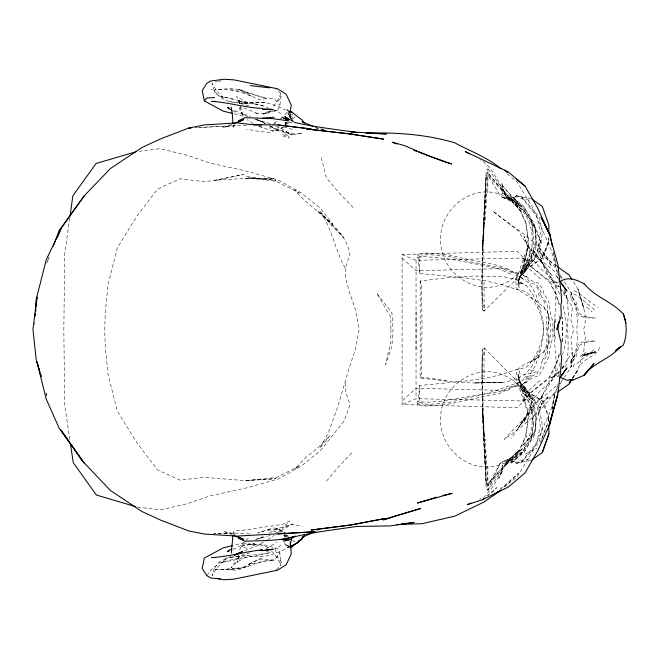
<?xml version="1.0" encoding="UTF-8"?>
<svg xmlns="http://www.w3.org/2000/svg" width="659" height="659" viewBox="0 0 659 659"><rect width="100%" height="100%" fill="white"/><g stroke="black" fill="none" stroke-linecap="round" stroke-linejoin="round"><path stroke-width="0.49" stroke-dasharray="3.29 2.47" d="M419.561 273.469L419.577 256.615L417.188 254.555L425.846 252.949L447.601 254.629L468.36 259.473L490.733 263.773L500.749 266.079L511.03 271.286L520.865 273.913L526.763 276.706L531.846 280.882L538.518 283.181L542.769 289.062L544.161 294.96L546.402 297.143L549.4 303.667L549.647 309.911L553.058 322.663L552.407 329.5L553.058 336.337L549.647 349.089L549.4 355.333L546.402 361.857L544.161 364.04L542.769 369.938L538.518 375.819L531.846 378.118L526.763 382.294L520.865 385.087L511.03 387.714L500.749 392.921L447.601 404.371L425.846 406.051L417.188 404.445L418.407 399.296L419.561 385.531L464.15 381.215L485.255 378.217L499.637 375.029L517.134 369.353L525.898 367.565C536.368 357.59 542.176 343.611 543.79 329.5C542.176 315.373 536.484 301.344 525.898 291.435L517.134 289.647L499.637 283.971L485.255 280.783L464.15 277.785L419.561 273.469L418.407 259.704L417.188 254.555M482.256 280.973L484.217 221.778L482.355 250.815L486.227 174.553C483.302 217.132 481.572 259.77 482.223 302.456C480.535 260.412 485.428 218.541 486.235 176.563M484.019 281.871L484.11 311.139L482.306 309.639L482.207 302.728M345.3 268.452L345.267 277.159L349.657 292.695L355.481 309.73L359.13 329.5L355.481 349.27L349.657 366.305L338.174 405.549L328.586 432.345L319.788 448.169L330.077 435.55L317.506 448.235L306.435 456.819L294.795 469.051L299.384 465.905L276.681 477.437L245.016 480.815L275.981 478.681L243.196 480.485L203.746 477.314L180.121 480.222L157.575 469.941L137.105 443.112L117.294 411.15L107.985 374.09L105.3 346.947L104.69 329.5L105.3 312.053L107.985 284.91L117.294 247.85L137.105 215.888L157.575 189.059L180.121 178.778L203.746 181.686L214.834 180.5L243.632 174.462L214.373 180.302L243.196 178.515L274.185 178.449L245.016 178.185L275.981 180.319L246.318 176.612L276.681 181.563L299.384 193.095L294.795 189.949C312.514 212.05 343.874 224.019 349.995 254.102L345.3 268.452C335.077 249.942 332.087 228.343 319.788 210.831L330.077 223.45L343.949 237.734L317.506 210.765L332.828 224.274L320.266 208.137L301.245 192.922L278.469 180.121L247.562 171.365L210.188 163.111L187.873 155.483L160.088 148.712L139.288 151.331M416.051 349.278L416.051 309.722M486.235 482.437C485.428 440.459 480.535 398.588 482.223 356.544L482.355 408.185L486.235 488.838L488.031 490.271L487.775 465.971M519.481 450.311L509.811 458.763L488.055 483.739L518.205 450.929L509.811 458.763L488.031 490.271L485.255 439.075M239.489 107.137L239.472 109.04L244.786 117.796M239.522 103.315L239.547 100.456L239.695 103.521L236.523 96.486L247.644 103.018C260.832 100.753 274.004 103.545 285.528 110.144M481.993 375.638L482.306 349.361L484.11 347.861L515.882 379.922L518.979 379.946L521.318 384.238L533.815 415.714L532.258 433.993L522.447 452.165L510.519 463.944L517.241 453.631L526.525 435.714L526.393 436.291L528.23 412.353L518.139 376.52L519.218 371.05L518.979 379.946L520.058 383.151L530.306 396.891L534.095 405.936L536.871 414.972L534.284 435.401L523.889 452.511L512.924 461.753L502.356 465.584L502.99 470.056L498.822 478.434L502.801 468.178L502.99 470.056L492.627 487.116L484.365 497.026L479.867 499.044M531.072 198.483L519.918 196.646L510.437 197.576L513.122 202.577L526.393 213.014L535.322 228.096L535.38 242.891L530.248 258.699L520.561 270.701L520.486 272.645L521.895 272.381L541.871 258.303L548.692 241.713L548.741 237.808M482.207 356.272L482.306 349.361M420.178 280.981L420.178 378.019L445.904 381.067L474.068 382.994L503.072 382.344L515.157 379.798L526.055 373.661L532.315 365.588L540.957 347.359L543.65 334.533L543.65 324.467L540.957 311.641L532.315 293.412L526.055 285.339L515.157 279.202L503.072 276.656L474.068 276.006L445.904 277.933L420.178 280.981L421.603 286.195L422.007 323.857L421.603 372.805L420.178 378.019M487.775 193.029L488.031 168.729L486.235 170.162L482.355 250.815L485.905 193.96M483.986 354.913L484.11 347.861L484.019 377.129M548.692 241.713L548.766 237.627M284.927 542.209L284.886 544.26L288.148 547.637L290.924 547.613M285.034 537.085L285.075 535.034M548.931 335.571C548.79 344.542 546.797 354.394 541.27 361.618M485.255 219.925L488.031 168.729L510.165 199.438L520.396 210.748L488.047 173.218L510.165 199.438L521.59 211.308M562.094 341.889L562.613 329.5L562.094 317.111M232.973 534.663L233.179 531.722L234.761 534.474L233.418 532.81L235.329 534.54M255.42 113.463L265.231 113.892L277.826 110.284L279.951 105.588L280.849 93.504L276.269 89.278M548.428 329.5L548.642 315.752L547.036 310.216M562.02 341.856L562.605 334.978L562.02 317.144M34.614 324.434L34.787 322.408M69.739 218.088L64.771 253.468L63.816 329.5L64.771 405.532L69.829 439.561M502.356 193.417L512.924 197.247L523.889 206.489L534.284 223.599L536.871 244.028L534.095 253.064L530.306 262.109L520.058 275.849L517.925 284.704L519.061 278.666L528.007 264.111L520.058 275.849L518.979 279.054L519.218 287.95L518.139 282.48L533.815 243.286L532.258 225.007L522.447 206.835L513.394 200.237L506.862 197.972L502.99 188.944L506.12 195.822L502.356 193.417L502.99 188.944L501.878 182.732L502.801 190.822L502.99 188.944C496.169 178.729 491.268 165.615 479.999 159.593M552.374 408.531L554.623 393.258L551.756 412.007M531.311 438.284L533.395 424.907L530.882 404.906M238.698 554.829L237.454 562.629L239.695 555.479L231.087 567.86L236.523 562.514L247.644 555.982C262.323 558.585 277.233 554.623 289.499 546.402M557.901 387.368C544.639 408.901 524.762 425.277 504.119 439.372L532.76 409.486L518.32 427.905L532.315 405.977L542.25 396.01L539.375 400.013L548.412 386.116L555.339 373.299C558.181 355.176 551.27 336.914 555.619 319.055L553.889 329.5L555.842 304.351L555.339 285.701L548.412 272.884L532.76 249.514L552.184 276.047L539.375 258.987L542.25 262.99L532.315 253.023L518.32 231.095L492.866 211.094C513.345 228.08 540.265 240.84 551.484 266.417L542.398 251.343L552.942 264.218L557.901 271.632M559.021 319.096L560.002 314.368M599.352 347.532L598.463 351.453L583.948 361.256L578.536 366.437M570.587 297.398L571.164 291.888L571.262 296.072L576.057 302.176L578.899 313.099L584.039 316.312L595.357 317.951C589.599 318.124 583.199 318.165 578.305 314.804L575.266 304.186L575.925 304.985L572.267 300.949L570.587 297.398L572.556 296.797M565.579 367.244C570.579 350.226 566.287 332.433 568.33 315.101C567.967 306.509 567.506 298.025 564.92 289.803M521.318 274.762L518.979 279.054L518.139 282.48L528.32 246.837L523.122 268.032L528.23 246.647L526.393 222.709L526.525 223.286L517.241 205.369L510.519 195.056L502.866 186.242L519.844 205.353L513.394 200.237L502.166 197.14L500.313 195.912L488.055 175.261L511.318 201.325L502.166 197.14L515.429 199.743L525.594 209.076M516.038 195.847L520.824 196.522L536.838 216.358L540.322 232.808L536.961 253.657L523.617 273.609L524.976 268.584L523.732 273.534L538.741 252.932L542.596 232.718L539.111 216.959L521.121 196.184L516.499 195.542L514.234 197.997L515.074 199.949L531.311 220.716L533.395 234.093M562.555 354.715C567.621 338.504 567.621 320.496 562.555 304.285M557.794 384.436L550.702 410.368L532.81 451.061L516.994 477.149L500.749 489.332M285.792 124.37L286.237 122.763L283.675 124.32M285.907 124.065L286.467 122.146M559.343 354.509L556.525 364.188L549.754 377.854L529.482 393.728L526.483 398.415L517.191 407.674L402.089 404.502L402.089 254.498L517.191 251.326L526.483 260.585L529.482 265.272L549.754 281.146L556.525 294.812L559.343 304.491M214.249 568.445L212.017 575.653L216.597 568.074L226.902 558.033L240.947 555.842L257.026 554.697L270.462 552.588L221.548 562.629L226.902 558.033L219.101 562.176L214.249 568.445L215.402 569.17L237.825 570.216L245.618 566.872L251.227 562.893L261.186 558.231M540.026 242.479L534.828 259.185L521.895 272.381L543.65 257.463L548.56 241.688L541.871 258.303M540.52 349.822L535.619 365.267L529.531 375.638L507.422 390.523L416.051 388.266L402.089 400.993M559.178 354.435L555.957 363.957L549.087 377.5L529.325 393.621L526.483 398.415L522.076 400.927L416.051 398.703L402.089 404.502M288.148 547.637L289.144 544.787M531.072 460.517L519.918 462.354L510.437 461.424L513.122 456.423L526.393 445.986L535.322 430.904L535.38 416.109L530.248 400.301L520.561 388.299L520.486 386.355L521.895 386.619L534.828 399.815M285.1 124.996L286.13 122.121M49.013 257.339L46.847 262.99L49.194 257.315M540.141 442.799L547.851 423.243L540.981 440.393M531.747 401.693L523.889 422.847C529.029 405.474 545.059 396.224 557.638 384.732M523.617 273.609L531.764 254.11M543.733 352.812C549.581 341.584 545.495 328.619 546.888 316.575M280.849 93.504L278.881 98.109L274.795 104.583L271.384 108.084M516.038 463.153L520.824 462.478L536.838 442.642L540.322 426.192L536.961 405.343L523.617 385.391L524.828 390.655L523.732 385.466L538.741 406.068L542.596 426.282L539.111 442.041L521.121 462.816L516.499 463.458L514.234 460.995L515.074 459.051M483.986 304.087L484.11 311.139L514.819 280.693L517.768 274.795M560.208 363.29L552.876 379.708L540.446 390.614L534.103 398.011L522.076 400.927L528.09 391.182L540.578 380.037M488.031 490.271L500.313 463.088L511.318 457.675M270.775 125.984L269.671 128.34L272.661 125.77M239.472 549.96L243.484 542.695M500.313 463.088L488.047 485.782L511.582 458.162L502.166 461.86L515.429 459.257L525.594 449.924M572.737 378.2L578.017 369.748L572.523 378.101M518.32 427.905L524.449 418.671L511.104 438.746M572.564 378.085L578.132 369.724L583.89 350.431L585.398 336.741L583.561 329.5C588.503 316.023 581.477 302.135 578.017 289.252L583.8 308.371L578.132 289.276L572.251 279.96M559.409 371.627L558.272 373.315L559.483 371.874M561.674 368.233L572.432 352.145L572.729 356.033L570.883 338.874L573.824 329.5L570.883 320.126L572.432 306.855L561.674 290.767M560.101 384.073L562.3 380.778M510.437 461.424L512.232 458.87L518.04 455.007L526.632 447.494L535.751 430.961L536.039 415.705L530.882 398.967L520.486 386.355M563.709 378.233L561.452 381.446L558.404 384.073M564.277 377.434L570.183 368.48C574.78 356.017 579.121 342.935 576.6 329.5C579.121 316.065 574.78 302.983 570.183 290.52L563.148 279.96M516.499 195.542L514.234 197.997M206.811 575.686L211.168 569.911L219.118 563.05L247.578 555.595M285.693 124.213L287.489 121.89M277.826 101.511L281.755 96.502M520.486 272.645L530.882 260.033L536.039 243.295L535.751 228.039L526.632 211.506L518.04 203.993L512.232 200.13L510.437 197.576M561.896 368.999L564.92 365.391L562.143 368.2M326.485 481.086L338.364 466.959L353.224 451.489M246.878 548.362L241.449 546.27L248.286 544.112L265.231 545.108L277.826 548.716L279.951 553.412L274.325 560.035L262.661 561.295L243.155 567.893L230.172 569.442L215.402 569.17M284.886 114.74L287.497 112.038M521.953 270.437L534.21 257.842M559.367 371.001L553.815 376.618L557.374 373.34L551.534 377.599C545.182 388.967 538.403 400.829 538.749 414.297L541.657 403.193L539.696 407.863L548.832 395.993L543.008 401.471L556.674 392.797M504.712 486.812L518.468 473.36L500.305 488.994M506.878 464.224L518.435 453.235L525.38 436.587L529.053 416.183L515.709 377.591L516.788 370.169L522.472 365.671L539.482 356.758L530.248 362.293L543.247 352.211L549.491 342.408L550.973 329.5L549.491 316.592C543.576 302.16 528.205 297.407 516.788 288.831L515.709 281.409L529.053 242.817L525.38 222.412L518.435 205.765L506.878 194.776M276.269 569.722L280.849 565.496L279.951 553.412M235.329 124.46L233.418 126.19L234.761 124.526L233.179 127.278L232.973 124.337M591.625 351.857L594.591 349.196M419.561 385.531L419.577 402.385L417.188 404.445M273.411 125.119L277.892 121.264M280.882 118.686L282.382 117.401M487.042 495.889L496.771 487.611L492.487 492.133L487.899 495.634M245.585 540.569L249.58 537.398M286.706 124.156L290.43 121.264M292.588 118.752L295.899 116.322M522.447 452.165L513.394 458.763L506.862 461.028L505.058 465.369L506.12 463.178L502.356 465.584M280.734 545.257L276.714 548.099L273.024 549.4M273.534 123.505L276.731 121.256M280.726 118.447L283.123 116.758M588.66 354.517L582.21 358.9L577.408 363.216L573.495 365.078L574.03 368.43M580.035 356.486L582.531 354.797M583.355 354.237L586.675 351.997M251.227 562.893L243.155 567.893L221.581 569.376M214.249 90.555L212.017 83.347L216.597 90.926L224.118 98.726L221.548 96.371L234.464 99.361L247.578 103.405L237.38 101L251.095 102.746L264.844 106.387C248.443 100.259 224.744 108.216 214.249 90.555L215.402 89.83C227.709 88.668 241.548 86.387 251.227 96.107L237.825 88.784L243.155 91.107L266.508 98.323L260.091 99.946C246.079 93.578 231.021 87.804 215.402 89.83M283.765 126.981L279.021 129.98L272.562 131.059L257.735 125.91L264.218 128.003M263.369 542.151L258.295 545.281L243.797 551.056M267.603 539.54L274.375 535.372M279.4 126.907L272.562 131.059L276.335 130.704L282.909 126.932M266.088 548.659L276.986 542.217M263.32 536.36L258.929 538.774L262.216 537.307L254.736 539.622M269.457 532.966L277.348 528.609L292.448 524.02L302.036 526.623M267.982 111.585L262.982 114.205L270.701 111.28L277.826 110.284M525.347 454.092L536.928 448.062M525.511 379.617L531.541 376.544M249.876 552.794L237.051 556.435L228.862 557.465L230.683 556.674M268.246 536.055L270.042 535.314M275.437 533.098L279.927 531.253L292.448 524.02L282.176 528.37L289.532 520.981L282.851 524.3L246.664 529.844L235.164 530.857M231.663 124.287L223.261 127.607L231.317 125.811L199.018 127.484M228.862 557.465L230.658 556.764M232.94 549.408L248.122 542.135M524.243 377.5L530.75 375.045M266.574 551.674L268.411 551.023M519.794 381.709C503.237 388.415 486.639 394.609 468.615 396.413C451.852 399.412 434.751 403.456 417.641 401.669M270.701 111.28L263.205 113.801L265.231 113.892M316.691 531.096L318.223 530.586M264.218 530.997L257.735 533.09L272.562 527.941L276.335 528.296L285.347 533.016L279.021 529.02L266.269 529.828L280.33 532.175M255.453 539.589L267.348 536.418M419.577 256.615L427.699 254.465L449.158 256.508L468.738 261.491L500.362 267.554L510.346 272.151L520.915 273.963L526.763 276.706M244.514 542.621L233.253 545.479M536.607 371.775L523.839 374.806M215.32 82.021L217.141 81.634M218.055 81.436L221.696 80.645M520.569 460.616L531.286 458.417M241.449 546.27L254.514 543.609L248.286 544.112L255.42 545.537M230.172 569.442L248.517 566.155M417.641 257.331L425.73 256.672L447.049 258.592L489.991 266.697L499.983 269.218L510.56 274.185M246.548 125.226L199.018 127.549M194.982 127.731L198.013 127.599M265.066 102.326L240.947 103.158L247.644 103.018M402.089 254.498L416.051 260.297L522.076 258.073L534.103 260.989L540.446 268.386L552.876 279.292L560.208 295.71M530.61 370.358L535.38 370.259M515.882 279.078L518.979 279.054M558.404 282.629L557.11 282.629L551.377 279.342L558.428 284.466M249.604 533.963L234.349 533.032L213.837 533.774L231.317 533.189L223.261 531.393L231.663 534.713M248.286 544.112L263.205 545.199L267.982 547.415L270.701 550.216M270.182 132.583L257.9 131.215L246.664 129.156M228.862 101.535L237.051 102.565L249.876 106.206M137.558 507.051L160.326 509.984L187.873 503.517L210.188 495.889L247.562 487.635L278.469 478.879L301.245 466.078L320.266 450.863L343.949 421.266L349.995 404.898L345.3 390.548L345.267 381.841M420.714 376.981L448.029 380.828M230.172 89.558L248.517 92.845L262.661 97.705L274.325 98.965L279.951 105.588M289.243 114.032L287.555 113.694L289.12 114.757M290.084 114.205L295.191 115.622M520.569 198.384L531.286 200.583M234.242 113.752L244.843 116.544M282.851 134.7L287.678 135.845L289.532 138.019L281.912 135.614M232.94 99.385L219.118 95.95L211.168 89.089M315.488 127.722L325.332 130.177M323.627 129.642L315.925 127.657L317.457 128.159M269.753 125.951L276.063 129.296L292.827 133.62L302.481 132.994L292.448 134.98L277.348 130.391L269.333 125.787M251.095 102.746L257.026 104.303M419.577 402.385L427.699 404.535L449.158 402.492L468.738 397.509L500.362 391.446L510.346 386.849L520.915 385.037L526.36 381.792C510.882 390.869 530.371 380.68 529.976 376.52L536.467 374.296L540.981 367.285L541.838 361.816L544.005 360.251L547.415 353.957L548.412 336.765L547.489 329.5L548.412 322.235L547.415 305.043L544.005 298.749L541.838 297.184L540.981 291.715L536.467 284.704L529.976 282.48L526.277 277.307L520.865 273.913M255.857 119.444L270.042 123.686M518.509 282.736L523.839 284.194M283.732 126.882L293.313 129.642M288.93 121.816L292.909 123.06M254.736 119.378L262.216 121.693L265.676 123.595M266.574 107.326L268.411 107.977M273.024 109.6L276.714 110.901L280.734 113.743M519.794 277.291L525.511 279.383M232.833 110.984L238.583 113.159M248.122 116.865L232.94 109.592M502.166 197.14L511.582 200.838M243.797 107.944L258.295 113.719M243.871 114.139L250.461 116.8M257.051 119.46L265.775 123.744M275.437 125.902L279.927 127.747L292.448 134.98L282.176 130.63L287.678 135.845M574.03 290.57C582.729 295.141 589.879 302.407 598.463 307.547M519.967 282.505L526.055 285.339M573.495 293.922L577.408 295.784L594.591 309.804M258.929 120.226L265.248 123.562M253.204 123.513L247.183 119.699M289.309 546.731L284.886 544.26L289.202 546.657M270.009 125.968L276.063 129.296M282.909 532.068L276.335 528.296L280.907 531.961M514.234 460.995L515.009 461.448M534.21 401.158L521.953 388.563L543.65 401.537L548.692 417.287L548.741 421.192M521.953 388.563L541.871 400.697L548.692 417.287M556.674 266.203L541.805 255.19L539.696 251.137L543.667 259.185L538.749 244.703C538.403 258.171 545.182 270.033 551.534 281.401L559.425 287.826M292.588 540.248L295.067 542.069M285.808 534.943L288.148 536.739M286.706 534.844L288.197 536.006M283.955 534.408L286.237 536.237L285.792 534.63M279.021 529.02L282.818 532.143M507.125 173.729L516.994 181.851L532.81 207.939L550.702 248.632L557.794 274.564M559.161 275.586C546.229 263.526 529.268 254.185 523.889 236.153L531.747 257.307M559.928 276.245L562.58 279.161M586.675 307.003L592.004 311.756M540.578 278.963L528.09 267.818L522.076 258.073L526.483 260.585L529.325 265.379L549.087 281.5L555.957 295.043L559.178 304.565M402.089 258.007L416.051 270.734L507.422 268.477L529.531 283.362L535.619 293.733L540.52 309.178M283.98 534.96L286.146 536.97M291.385 116.511L292.794 117.887M271.384 550.916L274.795 554.417L278.881 560.891L280.849 565.496M353.224 207.511L338.364 192.041L326.485 177.914L320.826 156.076M560.117 288.551L564.92 293.609L561.896 290.001M559.483 287.126L558.272 285.685L559.409 287.373M536.607 287.225L539.441 291.097L541.27 297.382M557.712 277.876L555.562 274.844L558.42 278.897M530.306 396.891L519.061 380.334L520.058 383.151L517.925 374.287L518.979 379.946L518.139 376.52L521.318 384.238M560.101 274.927L562.3 278.222M516.829 383.126L525.816 396.875M283.765 535.108L284.787 536.747M538.074 293.222L540.693 298.675M543.733 306.188L545.94 311.377M543.543 300.109L545.463 304.96M285.446 534.968L286.13 536.879M288.148 111.363L289.144 114.213M564.269 289.919L567.218 298.527M275.338 549.754L277.826 557.489L281.755 562.498L282.085 565.06M240.593 106.634L243.484 116.305L241.449 112.73L239.917 104.732M45.99 393.085L46.855 396.01M46.006 393.094L46.567 395.038M553.181 251.812L556.122 265.709L553.42 251.927M553.774 329.5L555.619 339.945M485.905 465.04L482.355 408.185L483.426 438.705L486.227 484.447L482.355 408.185L484.217 437.222L482.256 378.027M285.182 121.899L285.347 125.984M548.667 421.389L548.56 417.312L548.642 421.208M481.993 283.362L482.306 309.639M416.051 260.297L416.051 398.703M390.911 329.5L390.779 341.807L385.597 364.658L391.891 346.296L393.011 329.5L391.891 312.704L376.759 293.148L390.779 317.193L390.911 329.5M558.428 374.534L558.404 376.371L551.534 377.599L558.428 374.534M571.452 359.913L571.164 367.112C570.603 362.153 571.477 357.03 575.925 354.015L571.452 359.913L571.262 362.928L576.057 356.824L578.899 345.901L584.039 342.688L595.357 341.049C589.599 340.876 583.199 340.835 578.305 344.196L575.266 354.814L571.452 359.913M532.225 237.487C533.395 257.99 520.412 278.09 500.914 284.935C472.734 294.96 441.514 271.483 440.649 242.199C438.243 212.997 466.646 186.176 495.774 193.005C516.203 197.667 531.426 216.671 532.225 237.487M532.225 421.513C531.426 442.329 516.203 461.333 495.774 465.995C466.646 472.824 438.243 446.003 440.649 416.801C441.514 387.517 472.734 364.04 500.914 374.065C520.412 380.91 533.395 401.01 532.225 421.513M572.267 358.051L571.106 363.784L570.587 361.602L572.267 358.051M533.106 433.589L522.142 446.192L533.106 433.589M251.878 562.794L249.118 564.244L260.33 562.489L266.508 560.677L274.325 560.035L260.091 559.054L251.878 562.794M478.03 382.887L474.068 382.994L503.072 382.344L478.03 382.887M537.868 232.957L531.236 220.576L541.772 243.995L537.868 232.957"/><path stroke-width="0.99" d="M548.782 233.904L548.889 225.123L542.341 206.481L531.871 199.051M35.067 316.336L35.273 313.305M35.405 311.279L36.237 299.128L46.245 259.819L60.892 228.97L57.382 237.471M232.899 535.643L231.367 553M35.751 311.254L35.932 309.228M36.196 306.188L36.986 297.069L32.95 329.5L36.237 359.872L41.113 376.478M70.019 216.061L72.852 195.847L96.099 163.481L136.314 151.702M559.013 321.427L557.893 329.5L561.246 343.438L560.842 354.056L561.715 357.376L560.702 369.888L557.868 394.477L549.309 424.264L557.58 394.865L549.952 423.844L550.702 418.91M238.369 120.811L245.049 117.714L272.694 118.636L288.485 120.852L283.378 117.887L288.535 119.856L284.836 116.643L293.239 121.511L290.199 116.832L289.968 112.483L291.319 105.226L286.146 94.212L277.431 88.759L233.994 79.854L223.78 79.261L210.88 81.008L206.811 83.314L202.231 90.637L204.339 100.901L223.385 111.214L232.265 113.29M558.049 323.824L556.88 329.5L561.246 315.562L560.842 304.944L561.715 301.624L560.702 289.112L557.868 264.523L549.614 234.942M290.322 544.219L291.566 538.576L295.413 535.965M542.818 450.97L548.963 433.622M53.33 246.046L59.088 230.979L84.105 195.962L110.415 168.539L142.089 147.427L160.829 138.794L188.927 128.003L204.603 124.889L237.149 122.92L253.666 124.79L261.771 124.88M550.133 423.811L537.67 450.904L525.034 472.923L508.377 487.017L504.399 488.929M303.939 535.718L301.822 539.169L290.924 547.613L292.349 546.204M571.683 379.889L569.038 384.115L557.498 392.212M571.419 379.765L569.219 383.11L571.452 379.757M559.326 378.851L567.004 367.936L561.748 374.913L563.181 374.048M59.088 230.979L84.105 195.962M204.339 100.901L206.687 97.969L214.612 97.548M298.511 541.476L297.234 543L289.96 546.772M620.457 346.634C610.448 358.883 593.718 362.607 584.031 375.185L593.965 363.595L584.179 375.292L573.108 379.979L570.126 379.889M618.9 347.664L615.308 350.942L623.365 345.036C627.121 335.093 627.121 323.907 623.365 313.964C611.89 301.649 594.739 296.863 584.179 283.708M484.052 498.443L482.553 499.72L467.289 504.703L470.88 503.089M484.077 498.55L482.553 499.72L504.02 489.118M531.871 459.949L542.341 452.519L548.889 433.877L548.782 425.096M500.997 490.205L483.854 502.076L454.834 516.154L422.007 523.699L396.627 524.572M298.527 541.401L301.822 539.169L298.436 541.171M231.293 549.013L227.421 551.509L229.266 550.809M494.25 494.209L495.93 493.187M497.611 492.174L500.972 490.148M497.413 492.265L500.049 490.691M291.566 538.576L288.864 540.125L283.378 541.113L288.535 539.144L281.451 539.746L302.876 534.836L322.449 531.343L357.046 526.434L390.301 525.923L414.182 522.472L406.348 523.337M289.968 546.706L297.234 543L304.483 535.882L302.176 537.357L311.41 533.271M238.064 122.327L243.789 119.485L233.525 123.546M560.092 281.788C567.465 275.899 576.806 279.844 584.031 283.815M586.156 354.287L583.429 355.498L595.481 351.964L587.062 353.891M234.34 555.092L242.561 551.534L234.258 555.372M391.314 517.117L383.439 519.91L420.763 508.451L392.187 516.813M292.818 536.788C277.324 541.261 260.997 540.429 245.049 541.286L238.377 538.189M436.349 497.24L417.369 503.056L452.255 493.311L442.939 495.436M232.265 545.71L223.385 547.786L204.339 558.099L202.231 568.363L206.811 575.686L210.88 577.992L220.238 578.882M259.613 550.512L262.529 549.845C245.354 551.525 228.772 556.723 211.498 557.58L215.493 557.588M401.455 523.88L404.387 523.559M262.735 118.101L274.16 117.228M277.966 533.93L286.014 533.461M288.024 533.337L315.191 531.739L237.149 536.08L204.611 534.111L188.927 530.997L160.829 520.206L142.089 511.573L110.415 490.461L82.993 461.638L59.088 428.021L46.245 399.181L36.986 361.939L39.804 371.668M570.192 379.658L573.215 379.609L567.094 380.259L560.092 377.212M215.493 101.412L211.498 101.42C228.764 102.17 245.247 107.911 262.537 108.356M366.132 133.134C396.018 132.302 426.052 134.238 454.834 142.846C470.394 151.348 487.298 157.188 500.997 168.795M253.666 124.79L277.777 124.848L311.163 128.975L277.966 125.07M366.149 133.324L370.193 133.447M377.269 133.653L386.372 133.925L351.263 131.94L357.046 132.566C336.181 129.304 314.615 127.278 294.211 122.286M349.913 133.966L383.439 139.09L349.913 133.966L306.451 128.975L352.268 134.156M250.239 85.579L269.473 87.845M216.02 578.347L223.78 579.739L233.994 579.146L277.431 570.241L286.146 564.788L291.319 553.774L290.199 542.168M445.122 162.098L451.67 163.959L418.514 152.097M135.589 506.631L96.387 495.016L73.24 462.585L70.422 443.565M444.166 161.735L428.852 155.994L404.544 145.631L392.187 142.187L396.891 143.959M413.811 150.334L416.636 151.389M229.266 108.191L227.421 107.491L232.067 110.49M312.992 126.355L302.176 121.643L304.483 123.118L301.822 119.831L290.924 111.387L292.349 112.796M233.525 535.454L243.789 539.515L238.064 536.673M504.02 169.882L465.155 151.512L469.521 153.893M557.498 266.788L569.038 274.885L571.715 279.119M507.57 172.534L504.399 170.071L508.377 171.983L525.034 186.077L537.67 208.096L549.952 235.156L541.171 217.157M516.211 179.232L524.877 185.953M286.978 109.559L289.968 112.483M561.748 284.087L567.004 291.064L558.997 279.713M84.105 463.038L60.892 430.03L82.993 461.638M541.261 217.099L550.133 235.189L552.258 246.021M541.204 217.083L549.952 235.156L544.647 224.266M541.995 218.796L543.766 222.437M289.482 115.168L290.479 118.019M40.372 373.62L41.212 376.536M623.365 313.964L625.951 322.976M231.235 107.359L232.429 114.806L232.899 123.357M272.966 549.219L262.537 550.644L272.966 549.219M385.301 518.46L352.268 524.844L311.163 530.025L349.913 525.034L385.301 518.46M190.945 127.895L188.927 128.003L190.945 127.912M269.786 109.163L262.529 109.155L272.966 109.781L269.786 109.163"/></g></svg>
